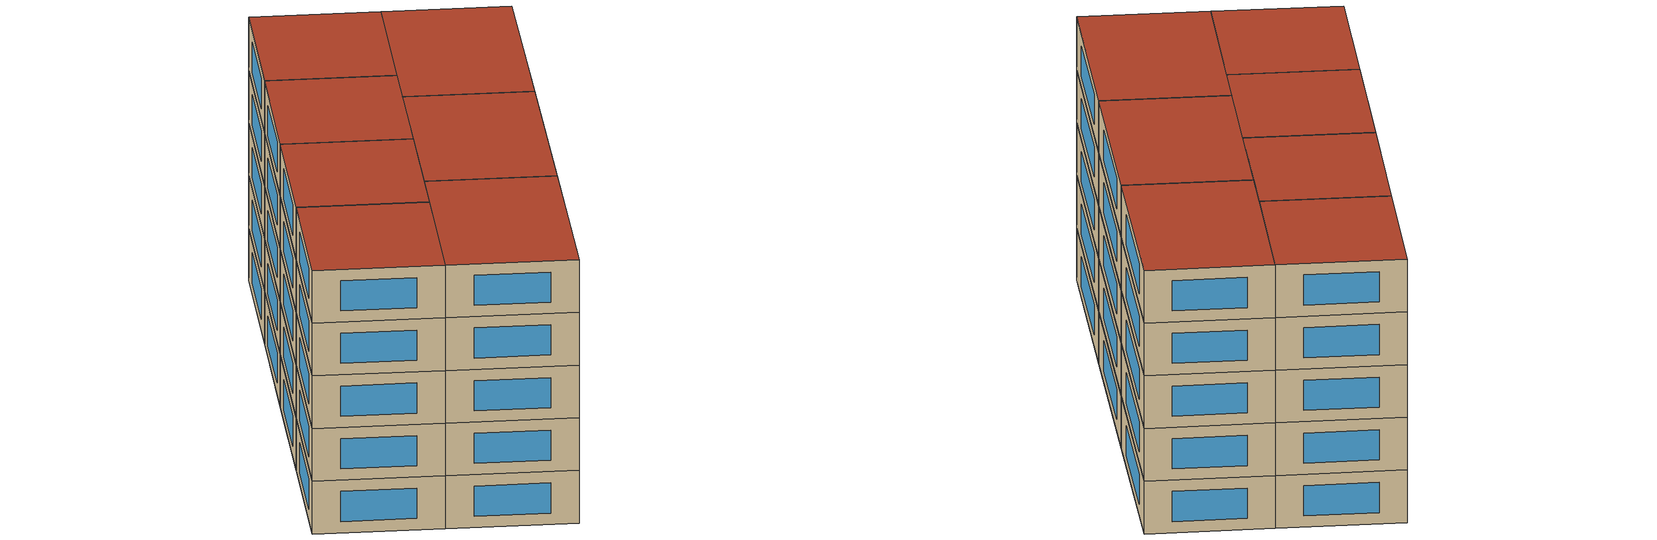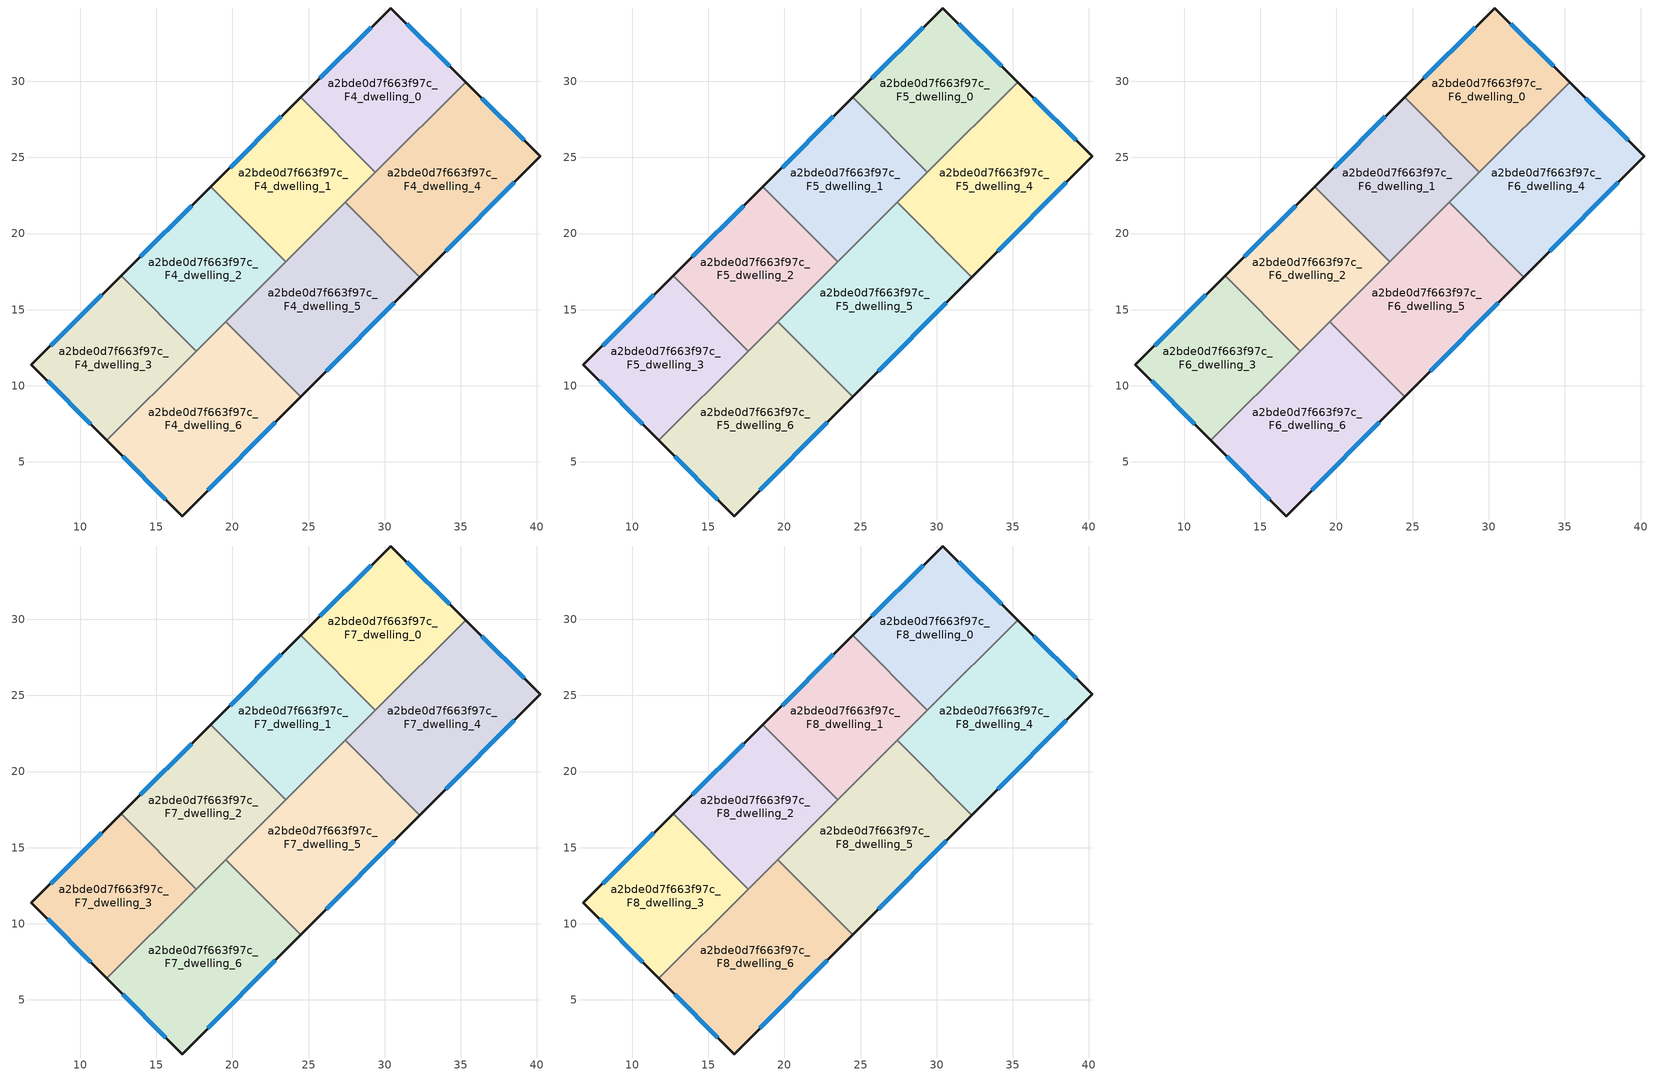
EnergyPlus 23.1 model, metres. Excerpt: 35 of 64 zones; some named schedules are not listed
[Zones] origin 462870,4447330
a2bde0d7f663f97c_F4_dwelling_0
 floor to a2bde0d7f663f97c_F3_dwelling_0 (EU_floor_Construction): 35.32,29.93 29.39,24.03 24.49,28.95 30.39,34.82 z12
 wall outside (EU_wall_Construction): 35.32,29.93 30.39,34.82 24.49,28.95 z12:15
 wall to a2bde0d7f663f97c_F4_dwelling_1 (EU_wall_Construction): 24.49,28.95 29.39,24.03 z12:15
 wall to a2bde0d7f663f97c_F4_dwelling_4 (EU_wall_Construction): 29.39,24.03 35.32,29.93 z12:15
 window (EU_Window_Construction): 34.26,30.98 31.45,33.77 / 29.13,33.56 25.75,30.21 z12.64:14.36
a2bde0d7f663f97c_F4_dwelling_1
 floor to a2bde0d7f663f97c_F3_dwelling_1 (EU_floor_Construction): 24.49,28.95 29.39,24.03 23.5,18.15 18.58,23.08 z12
 wall outside (EU_wall_Construction): 24.49,28.95 18.58,23.08 z12:15
 wall to a2bde0d7f663f97c_F4_dwelling_2 (EU_wall_Construction): 18.58,23.08 23.5,18.15 z12:15
 wall to a2bde0d7f663f97c_F4_dwelling_5 (EU_wall_Construction): 23.5,18.15 27.41,22.05 z12:15
 wall to a2bde0d7f663f97c_F4_dwelling_4 (EU_wall_Construction): 27.41,22.05 29.39,24.03 z12:15
 window (EU_Window_Construction): 23.22,27.69 19.85,24.34 z12.64:14.36
a2bde0d7f663f97c_F4_dwelling_2
 floor to a2bde0d7f663f97c_F3_dwelling_2 (EU_floor_Construction): 18.58,23.08 23.5,18.15 17.61,12.28 12.68,17.22 z12
 wall outside (EU_wall_Construction): 18.58,23.08 12.68,17.22 z12:15
 wall to a2bde0d7f663f97c_F4_dwelling_3 (EU_wall_Construction): 12.68,17.22 17.61,12.28 z12:15
 wall to a2bde0d7f663f97c_F4_dwelling_6 (EU_wall_Construction): 17.61,12.28 19.55,14.21 z12:15
 wall to a2bde0d7f663f97c_F4_dwelling_5 (EU_wall_Construction): 19.55,14.21 23.5,18.15 z12:15
 window (EU_Window_Construction): 17.32,21.83 13.95,18.48 z12.64:14.36
a2bde0d7f663f97c_F4_dwelling_3
 floor to a2bde0d7f663f97c_F3_dwelling_3 (EU_floor_Construction): 12.68,17.22 17.61,12.28 11.74,6.43 6.8,11.38 z12
 wall outside (EU_wall_Construction): 12.68,17.22 6.8,11.38 11.74,6.43 z12:15
 wall to a2bde0d7f663f97c_F4_dwelling_6 (EU_wall_Construction): 11.74,6.43 17.61,12.28 z12:15
 window (EU_Window_Construction): 7.86,10.32 10.68,7.49 / 11.42,15.97 8.06,12.63 z12.64:14.36
a2bde0d7f663f97c_F4_dwelling_4
 floor to a2bde0d7f663f97c_F3_dwelling_4 (EU_floor_Construction): 40.2,25.09 32.3,17.14 27.41,22.05 35.32,29.93 z12
 wall outside (EU_wall_Construction): 32.3,17.14 40.2,25.09 35.32,29.93 z12:15
 wall to a2bde0d7f663f97c_F4_dwelling_5 (EU_wall_Construction): 27.41,22.05 32.3,17.14 z12:15
 wall adiabatic (EU_wall_Construction): 27.41,22.05 23.5,18.15 / 27.41,22.05 23.5,18.15 z12:15
 window (EU_Window_Construction): 39.16,26.13 36.36,28.9 / 34,18.85 38.51,23.39 z12.64:14.36
a2bde0d7f663f97c_F4_dwelling_5
 floor to a2bde0d7f663f97c_F3_dwelling_5 (EU_floor_Construction): 27.41,22.05 32.3,17.14 24.47,9.27 19.55,14.21 z12
 wall outside (EU_wall_Construction): 24.47,9.27 32.3,17.14 z12:15
 wall to a2bde0d7f663f97c_F4_dwelling_6 (EU_wall_Construction): 19.55,14.21 24.47,9.27 z12:15
 window (EU_Window_Construction): 26.15,10.96 30.63,15.46 z12.64:14.36
a2bde0d7f663f97c_F4_dwelling_6
 floor to a2bde0d7f663f97c_F3_dwelling_6 (EU_floor_Construction): 19.55,14.21 24.47,9.27 16.7,1.45 11.74,6.43 z12
 wall outside (EU_wall_Construction): 11.74,6.43 16.7,1.45 24.47,9.27 z12:15
 window (EU_Window_Construction): 18.36,3.13 22.81,7.6 / 12.8,5.36 15.64,2.52 z12.64:14.36
a2bde0d7f663f97c_F5_dwelling_0
 floor to a2bde0d7f663f97c_F4_dwelling_0 (EU_floor_Construction): 35.32,29.93 29.39,24.03 24.49,28.95 30.39,34.82 z15
 wall outside (EU_wall_Construction): 35.32,29.93 30.39,34.82 24.49,28.95 z15:18
 wall to a2bde0d7f663f97c_F5_dwelling_1 (EU_wall_Construction): 24.49,28.95 29.39,24.03 z15:18
 wall to a2bde0d7f663f97c_F5_dwelling_4 (EU_wall_Construction): 29.39,24.03 35.32,29.93 z15:18
 window (EU_Window_Construction): 34.26,30.98 31.45,33.77 / 29.13,33.56 25.75,30.21 z15.64:17.36
a2bde0d7f663f97c_F5_dwelling_1
 floor to a2bde0d7f663f97c_F4_dwelling_1 (EU_floor_Construction): 24.49,28.95 29.39,24.03 23.5,18.15 18.58,23.08 z15
 wall outside (EU_wall_Construction): 24.49,28.95 18.58,23.08 z15:18
 wall to a2bde0d7f663f97c_F5_dwelling_2 (EU_wall_Construction): 18.58,23.08 23.5,18.15 z15:18
 wall to a2bde0d7f663f97c_F5_dwelling_5 (EU_wall_Construction): 23.5,18.15 27.41,22.05 z15:18
 wall to a2bde0d7f663f97c_F5_dwelling_4 (EU_wall_Construction): 27.41,22.05 29.39,24.03 z15:18
 window (EU_Window_Construction): 23.22,27.69 19.85,24.34 z15.64:17.36
a2bde0d7f663f97c_F5_dwelling_2
 floor to a2bde0d7f663f97c_F4_dwelling_2 (EU_floor_Construction): 18.58,23.08 23.5,18.15 17.61,12.28 12.68,17.22 z15
 wall outside (EU_wall_Construction): 18.58,23.08 12.68,17.22 z15:18
 wall to a2bde0d7f663f97c_F5_dwelling_3 (EU_wall_Construction): 12.68,17.22 17.61,12.28 z15:18
 wall to a2bde0d7f663f97c_F5_dwelling_6 (EU_wall_Construction): 17.61,12.28 19.55,14.21 z15:18
 wall to a2bde0d7f663f97c_F5_dwelling_5 (EU_wall_Construction): 19.55,14.21 23.5,18.15 z15:18
 window (EU_Window_Construction): 17.32,21.83 13.95,18.48 z15.64:17.36
a2bde0d7f663f97c_F5_dwelling_3
 floor to a2bde0d7f663f97c_F4_dwelling_3 (EU_floor_Construction): 12.68,17.22 17.61,12.28 11.74,6.43 6.8,11.38 z15
 wall outside (EU_wall_Construction): 12.68,17.22 6.8,11.38 11.74,6.43 z15:18
 wall to a2bde0d7f663f97c_F5_dwelling_6 (EU_wall_Construction): 11.74,6.43 17.61,12.28 z15:18
 window (EU_Window_Construction): 7.86,10.32 10.68,7.49 / 11.42,15.97 8.06,12.63 z15.64:17.36
a2bde0d7f663f97c_F5_dwelling_4
 floor to a2bde0d7f663f97c_F4_dwelling_4 (EU_floor_Construction): 40.2,25.09 32.3,17.14 27.41,22.05 35.32,29.93 z15
 wall outside (EU_wall_Construction): 32.3,17.14 40.2,25.09 35.32,29.93 z15:18
 wall to a2bde0d7f663f97c_F5_dwelling_5 (EU_wall_Construction): 27.41,22.05 32.3,17.14 z15:18
 wall adiabatic (EU_wall_Construction): 27.41,22.05 23.5,18.15 / 27.41,22.05 23.5,18.15 z15:18
 window (EU_Window_Construction): 39.16,26.13 36.36,28.9 / 34,18.85 38.51,23.39 z15.64:17.36
a2bde0d7f663f97c_F5_dwelling_5
 floor to a2bde0d7f663f97c_F4_dwelling_5 (EU_floor_Construction): 27.41,22.05 32.3,17.14 24.47,9.27 19.55,14.21 z15
 wall outside (EU_wall_Construction): 24.47,9.27 32.3,17.14 z15:18
 wall to a2bde0d7f663f97c_F5_dwelling_6 (EU_wall_Construction): 19.55,14.21 24.47,9.27 z15:18
 window (EU_Window_Construction): 26.15,10.96 30.63,15.46 z15.64:17.36
a2bde0d7f663f97c_F5_dwelling_6
 floor to a2bde0d7f663f97c_F4_dwelling_6 (EU_floor_Construction): 19.55,14.21 24.47,9.27 16.7,1.45 11.74,6.43 z15
 wall outside (EU_wall_Construction): 11.74,6.43 16.7,1.45 24.47,9.27 z15:18
 window (EU_Window_Construction): 18.36,3.13 22.81,7.6 / 12.8,5.36 15.64,2.52 z15.64:17.36
a2bde0d7f663f97c_F6_dwelling_0
 floor to a2bde0d7f663f97c_F5_dwelling_0 (EU_floor_Construction): 35.32,29.93 29.39,24.03 24.49,28.95 30.39,34.82 z18
 wall outside (EU_wall_Construction): 35.32,29.93 30.39,34.82 24.49,28.95 z18:21
 wall to a2bde0d7f663f97c_F6_dwelling_1 (EU_wall_Construction): 24.49,28.95 29.39,24.03 z18:21
 wall to a2bde0d7f663f97c_F6_dwelling_4 (EU_wall_Construction): 29.39,24.03 35.32,29.93 z18:21
 window (EU_Window_Construction): 34.26,30.98 31.45,33.77 / 29.13,33.56 25.75,30.21 z18.64:20.36
a2bde0d7f663f97c_F6_dwelling_1
 floor to a2bde0d7f663f97c_F5_dwelling_1 (EU_floor_Construction): 24.49,28.95 29.39,24.03 23.5,18.15 18.58,23.08 z18
 wall outside (EU_wall_Construction): 24.49,28.95 18.58,23.08 z18:21
 wall to a2bde0d7f663f97c_F6_dwelling_2 (EU_wall_Construction): 18.58,23.08 23.5,18.15 z18:21
 wall to a2bde0d7f663f97c_F6_dwelling_5 (EU_wall_Construction): 23.5,18.15 27.41,22.05 z18:21
 wall to a2bde0d7f663f97c_F6_dwelling_4 (EU_wall_Construction): 27.41,22.05 29.39,24.03 z18:21
 window (EU_Window_Construction): 23.22,27.69 19.85,24.34 z18.64:20.36
a2bde0d7f663f97c_F6_dwelling_2
 floor to a2bde0d7f663f97c_F5_dwelling_2 (EU_floor_Construction): 18.58,23.08 23.5,18.15 17.61,12.28 12.68,17.22 z18
 wall outside (EU_wall_Construction): 18.58,23.08 12.68,17.22 z18:21
 wall to a2bde0d7f663f97c_F6_dwelling_3 (EU_wall_Construction): 12.68,17.22 17.61,12.28 z18:21
 wall to a2bde0d7f663f97c_F6_dwelling_6 (EU_wall_Construction): 17.61,12.28 19.55,14.21 z18:21
 wall to a2bde0d7f663f97c_F6_dwelling_5 (EU_wall_Construction): 19.55,14.21 23.5,18.15 z18:21
 window (EU_Window_Construction): 17.32,21.83 13.95,18.48 z18.64:20.36
a2bde0d7f663f97c_F6_dwelling_3
 floor to a2bde0d7f663f97c_F5_dwelling_3 (EU_floor_Construction): 12.68,17.22 17.61,12.28 11.74,6.43 6.8,11.38 z18
 wall outside (EU_wall_Construction): 12.68,17.22 6.8,11.38 11.74,6.43 z18:21
 wall to a2bde0d7f663f97c_F6_dwelling_6 (EU_wall_Construction): 11.74,6.43 17.61,12.28 z18:21
 window (EU_Window_Construction): 7.86,10.32 10.68,7.49 / 11.42,15.97 8.06,12.63 z18.64:20.36
a2bde0d7f663f97c_F6_dwelling_4
 floor to a2bde0d7f663f97c_F5_dwelling_4 (EU_floor_Construction): 40.2,25.09 32.3,17.14 27.41,22.05 35.32,29.93 z18
 wall outside (EU_wall_Construction): 32.3,17.14 40.2,25.09 35.32,29.93 z18:21
 wall to a2bde0d7f663f97c_F6_dwelling_5 (EU_wall_Construction): 27.41,22.05 32.3,17.14 z18:21
 wall adiabatic (EU_wall_Construction): 27.41,22.05 23.5,18.15 / 27.41,22.05 23.5,18.15 z18:21
 window (EU_Window_Construction): 39.16,26.13 36.36,28.9 / 34,18.85 38.51,23.39 z18.64:20.36
a2bde0d7f663f97c_F6_dwelling_5
 floor to a2bde0d7f663f97c_F5_dwelling_5 (EU_floor_Construction): 27.41,22.05 32.3,17.14 24.47,9.27 19.55,14.21 z18
 wall outside (EU_wall_Construction): 24.47,9.27 32.3,17.14 z18:21
 wall to a2bde0d7f663f97c_F6_dwelling_6 (EU_wall_Construction): 19.55,14.21 24.47,9.27 z18:21
 window (EU_Window_Construction): 26.15,10.96 30.63,15.46 z18.64:20.36
a2bde0d7f663f97c_F6_dwelling_6
 floor to a2bde0d7f663f97c_F5_dwelling_6 (EU_floor_Construction): 19.55,14.21 24.47,9.27 16.7,1.45 11.74,6.43 z18
 wall outside (EU_wall_Construction): 11.74,6.43 16.7,1.45 24.47,9.27 z18:21
 window (EU_Window_Construction): 18.36,3.13 22.81,7.6 / 12.8,5.36 15.64,2.52 z18.64:20.36
a2bde0d7f663f97c_F7_dwelling_0
 floor to a2bde0d7f663f97c_F6_dwelling_0 (EU_floor_Construction): 35.32,29.93 29.39,24.03 24.49,28.95 30.39,34.82 z21
 wall outside (EU_wall_Construction): 35.32,29.93 30.39,34.82 24.49,28.95 z21:24
 wall to a2bde0d7f663f97c_F7_dwelling_1 (EU_wall_Construction): 24.49,28.95 29.39,24.03 z21:24
 wall to a2bde0d7f663f97c_F7_dwelling_4 (EU_wall_Construction): 29.39,24.03 35.32,29.93 z21:24
 window (EU_Window_Construction): 34.26,30.98 31.45,33.77 / 29.13,33.56 25.75,30.21 z21.64:23.36
a2bde0d7f663f97c_F7_dwelling_1
 floor to a2bde0d7f663f97c_F6_dwelling_1 (EU_floor_Construction): 24.49,28.95 29.39,24.03 23.5,18.15 18.58,23.08 z21
 wall outside (EU_wall_Construction): 24.49,28.95 18.58,23.08 z21:24
 wall to a2bde0d7f663f97c_F7_dwelling_2 (EU_wall_Construction): 18.58,23.08 23.5,18.15 z21:24
 wall to a2bde0d7f663f97c_F7_dwelling_5 (EU_wall_Construction): 23.5,18.15 27.41,22.05 z21:24
 wall to a2bde0d7f663f97c_F7_dwelling_4 (EU_wall_Construction): 27.41,22.05 29.39,24.03 z21:24
 window (EU_Window_Construction): 23.22,27.69 19.85,24.34 z21.64:23.36
a2bde0d7f663f97c_F7_dwelling_2
 floor to a2bde0d7f663f97c_F6_dwelling_2 (EU_floor_Construction): 18.58,23.08 23.5,18.15 17.61,12.28 12.68,17.22 z21
 wall outside (EU_wall_Construction): 18.58,23.08 12.68,17.22 z21:24
 wall to a2bde0d7f663f97c_F7_dwelling_3 (EU_wall_Construction): 12.68,17.22 17.61,12.28 z21:24
 wall to a2bde0d7f663f97c_F7_dwelling_6 (EU_wall_Construction): 17.61,12.28 19.55,14.21 z21:24
 wall to a2bde0d7f663f97c_F7_dwelling_5 (EU_wall_Construction): 19.55,14.21 23.5,18.15 z21:24
 window (EU_Window_Construction): 17.32,21.83 13.95,18.48 z21.64:23.36
a2bde0d7f663f97c_F7_dwelling_3
 floor to a2bde0d7f663f97c_F6_dwelling_3 (EU_floor_Construction): 12.68,17.22 17.61,12.28 11.74,6.43 6.8,11.38 z21
 wall outside (EU_wall_Construction): 12.68,17.22 6.8,11.38 11.74,6.43 z21:24
 wall to a2bde0d7f663f97c_F7_dwelling_6 (EU_wall_Construction): 11.74,6.43 17.61,12.28 z21:24
 window (EU_Window_Construction): 7.86,10.32 10.68,7.49 / 11.42,15.97 8.06,12.63 z21.64:23.36
a2bde0d7f663f97c_F7_dwelling_4
 floor to a2bde0d7f663f97c_F6_dwelling_4 (EU_floor_Construction): 40.2,25.09 32.3,17.14 27.41,22.05 35.32,29.93 z21
 wall outside (EU_wall_Construction): 32.3,17.14 40.2,25.09 35.32,29.93 z21:24
 wall to a2bde0d7f663f97c_F7_dwelling_5 (EU_wall_Construction): 27.41,22.05 32.3,17.14 z21:24
 wall adiabatic (EU_wall_Construction): 27.41,22.05 23.5,18.15 / 27.41,22.05 23.5,18.15 z21:24
 window (EU_Window_Construction): 39.16,26.13 36.36,28.9 / 34,18.85 38.51,23.39 z21.64:23.36
a2bde0d7f663f97c_F7_dwelling_5
 floor to a2bde0d7f663f97c_F6_dwelling_5 (EU_floor_Construction): 27.41,22.05 32.3,17.14 24.47,9.27 19.55,14.21 z21
 wall outside (EU_wall_Construction): 24.47,9.27 32.3,17.14 z21:24
 wall to a2bde0d7f663f97c_F7_dwelling_6 (EU_wall_Construction): 19.55,14.21 24.47,9.27 z21:24
 window (EU_Window_Construction): 26.15,10.96 30.63,15.46 z21.64:23.36
a2bde0d7f663f97c_F7_dwelling_6
 floor to a2bde0d7f663f97c_F6_dwelling_6 (EU_floor_Construction): 19.55,14.21 24.47,9.27 16.7,1.45 11.74,6.43 z21
 wall outside (EU_wall_Construction): 11.74,6.43 16.7,1.45 24.47,9.27 z21:24
 window (EU_Window_Construction): 18.36,3.13 22.81,7.6 / 12.8,5.36 15.64,2.52 z21.64:23.36
a2bde0d7f663f97c_F8_dwelling_0
 floor to a2bde0d7f663f97c_F7_dwelling_0 (EU_floor_Construction): 35.32,29.93 29.39,24.03 24.49,28.95 30.39,34.82 z24
 wall outside (EU_wall_Construction): 35.32,29.93 30.39,34.82 24.49,28.95 z24:27
 wall to a2bde0d7f663f97c_F8_dwelling_1 (EU_wall_Construction): 24.49,28.95 29.39,24.03 z24:27
 wall to a2bde0d7f663f97c_F8_dwelling_4 (EU_wall_Construction): 29.39,24.03 35.32,29.93 z24:27
 window (EU_Window_Construction): 34.26,30.98 31.45,33.77 / 29.13,33.56 25.75,30.21 z24.64:26.36
 roof outside (EU_roof_Construction): 35.32,29.93 30.39,34.82 24.49,28.95 29.39,24.03 z27
a2bde0d7f663f97c_F8_dwelling_1
 floor to a2bde0d7f663f97c_F7_dwelling_1 (EU_floor_Construction): 24.49,28.95 29.39,24.03 23.5,18.15 18.58,23.08 z24
 wall outside (EU_wall_Construction): 24.49,28.95 18.58,23.08 z24:27
 wall to a2bde0d7f663f97c_F8_dwelling_2 (EU_wall_Construction): 18.58,23.08 23.5,18.15 z24:27
 wall to a2bde0d7f663f97c_F8_dwelling_5 (EU_wall_Construction): 23.5,18.15 27.41,22.05 z24:27
 wall to a2bde0d7f663f97c_F8_dwelling_4 (EU_wall_Construction): 27.41,22.05 29.39,24.03 z24:27
 window (EU_Window_Construction): 23.22,27.69 19.85,24.34 z24.64:26.36
 roof outside (EU_roof_Construction): 29.39,24.03 24.49,28.95 18.58,23.08 23.5,18.15 z27
a2bde0d7f663f97c_F8_dwelling_2
 floor to a2bde0d7f663f97c_F7_dwelling_2 (EU_floor_Construction): 18.58,23.08 23.5,18.15 17.61,12.28 12.68,17.22 z24
 wall outside (EU_wall_Construction): 18.58,23.08 12.68,17.22 z24:27
 wall to a2bde0d7f663f97c_F8_dwelling_3 (EU_wall_Construction): 12.68,17.22 17.61,12.28 z24:27
 wall to a2bde0d7f663f97c_F8_dwelling_6 (EU_wall_Construction): 17.61,12.28 19.55,14.21 z24:27
 wall to a2bde0d7f663f97c_F8_dwelling_5 (EU_wall_Construction): 19.55,14.21 23.5,18.15 z24:27
 window (EU_Window_Construction): 17.32,21.83 13.95,18.48 z24.64:26.36
 roof outside (EU_roof_Construction): 23.5,18.15 18.58,23.08 12.68,17.22 17.61,12.28 z27
a2bde0d7f663f97c_F8_dwelling_3
 floor to a2bde0d7f663f97c_F7_dwelling_3 (EU_floor_Construction): 12.68,17.22 17.61,12.28 11.74,6.43 6.8,11.38 z24
 wall outside (EU_wall_Construction): 12.68,17.22 6.8,11.38 11.74,6.43 z24:27
 wall to a2bde0d7f663f97c_F8_dwelling_6 (EU_wall_Construction): 11.74,6.43 17.61,12.28 z24:27
 window (EU_Window_Construction): 7.86,10.32 10.68,7.49 / 11.42,15.97 8.06,12.63 z24.64:26.36
 roof outside (EU_roof_Construction): 17.61,12.28 12.68,17.22 6.8,11.38 11.74,6.43 z27
a2bde0d7f663f97c_F8_dwelling_4
 floor to a2bde0d7f663f97c_F7_dwelling_4 (EU_floor_Construction): 40.2,25.09 32.3,17.14 27.41,22.05 35.32,29.93 z24
 wall outside (EU_wall_Construction): 32.3,17.14 40.2,25.09 35.32,29.93 z24:27
 wall to a2bde0d7f663f97c_F8_dwelling_5 (EU_wall_Construction): 27.41,22.05 32.3,17.14 z24:27
 wall adiabatic (EU_wall_Construction): 27.41,22.05 23.5,18.15 / 27.41,22.05 23.5,18.15 z24:27
 window (EU_Window_Construction): 39.16,26.13 36.36,28.9 / 34,18.85 38.51,23.39 z24.64:26.36
 roof outside (EU_roof_Construction): 32.3,17.14 40.2,25.09 35.32,29.93 27.41,22.05 z27
a2bde0d7f663f97c_F8_dwelling_5
 floor to a2bde0d7f663f97c_F7_dwelling_5 (EU_floor_Construction): 27.41,22.05 32.3,17.14 24.47,9.27 19.55,14.21 z24
 wall outside (EU_wall_Construction): 24.47,9.27 32.3,17.14 z24:27
 wall to a2bde0d7f663f97c_F8_dwelling_6 (EU_wall_Construction): 19.55,14.21 24.47,9.27 z24:27
 window (EU_Window_Construction): 26.15,10.96 30.63,15.46 z24.64:26.36
 roof outside (EU_roof_Construction): 24.47,9.27 32.3,17.14 27.41,22.05 19.55,14.21 z27
a2bde0d7f663f97c_F8_dwelling_6
 floor to a2bde0d7f663f97c_F7_dwelling_6 (EU_floor_Construction): 19.55,14.21 24.47,9.27 16.7,1.45 11.74,6.43 z24
 wall outside (EU_wall_Construction): 11.74,6.43 16.7,1.45 24.47,9.27 z24:27
 window (EU_Window_Construction): 18.36,3.13 22.81,7.6 / 12.8,5.36 15.64,2.52 z24.64:26.36
 roof outside (EU_roof_Construction): 16.7,1.45 24.47,9.27 19.55,14.21 11.74,6.43 z27
[Building]
EU S2 Campaign: North Axis=0; Terrain=City; Solar Distribution=FullExterior
[Site:Location]
Yerevan-Zvartnots.Intl.AP: Latitude=40.15; Longitude=44.383; Time Zone=4; Elevation=854
[SizingPeriod:WeatherFileDays]
AnnualSizingPeriod: Begin Month=1; Begin Day of Month=1; End Month=12; End Day of Month=31; Day of Week for Start Day=Monday; Use Weather File Daylight Saving Period=No; Use Weather File Rain and Snow Indicators=No
[MATERIAL]
EU_InternalMass_Material: Roughness=MediumRough; Thickness=0.1; Conductivity=1; Density=1800; Specific Heat=900; Thermal Absorptance=0.9; Solar Absorptance=0.7; Visible Absorptance=0.7
[MATERIAL:NOMASS] Roughness=MediumRough; Thermal Absorptance=0.9; Solar Absorptance=0.7; Visible Absorptance=0.7
Name | Thermal Resistance
EU_wall_NoMass | 1.05043
EU_roof_NoMass | 1.45357
EU_floor_NoMass | 0.478065
[WINDOWMATERIAL:SIMPLEGLAZINGSYSTEM]
EU_Window_SimpleGlazing: UFactor=2.5566; Solar Heat Gain Coefficient=0.75; Visible Transmittance=0.75
[CONSTRUCTION]
EU_wall_Construction: EU_wall_NoMass
EU_roof_Construction: EU_roof_NoMass
EU_floor_Construction: EU_floor_NoMass
EU_Window_Construction: EU_Window_SimpleGlazing
EU_InternalMass_Construction: EU_InternalMass_Material
[ZONE] Type=1; Multiplier=1; Ceiling Height=autocalculate; Floor Area=autocalculate; Part of Total Floor Area=Yes
Name | Volume
a2bde0d7f663f97c_F4_dwelling_0; a2bde0d7f663f97c_F5_dwelling_0; a2bde0d7f663f97c_F6_dwelling_0; a2bde0d7f663f97c_F7_dwelling_0; a2bde0d7f663f97c_F8_dwelling_0 | 173.747
a2bde0d7f663f97c_F4_dwelling_1; a2bde0d7f663f97c_F5_dwelling_1; a2bde0d7f663f97c_F6_dwelling_1; a2bde0d7f663f97c_F7_dwelling_1; a2bde0d7f663f97c_F8_dwelling_1 | 173.745
a2bde0d7f663f97c_F4_dwelling_2; a2bde0d7f663f97c_F5_dwelling_2; a2bde0d7f663f97c_F6_dwelling_2; a2bde0d7f663f97c_F7_dwelling_2; a2bde0d7f663f97c_F8_dwelling_2 | 173.759
a2bde0d7f663f97c_F4_dwelling_3; a2bde0d7f663f97c_F5_dwelling_3; a2bde0d7f663f97c_F6_dwelling_3; a2bde0d7f663f97c_F7_dwelling_3; a2bde0d7f663f97c_F8_dwelling_3 | 173.754
a2bde0d7f663f97c_F4_dwelling_4; a2bde0d7f663f97c_F5_dwelling_4; a2bde0d7f663f97c_F6_dwelling_4; a2bde0d7f663f97c_F7_dwelling_4; a2bde0d7f663f97c_F8_dwelling_4 | 231.664
a2bde0d7f663f97c_F4_dwelling_5; a2bde0d7f663f97c_F5_dwelling_5; a2bde0d7f663f97c_F6_dwelling_5; a2bde0d7f663f97c_F7_dwelling_5; a2bde0d7f663f97c_F8_dwelling_5 | 231.635
a2bde0d7f663f97c_F4_dwelling_6; a2bde0d7f663f97c_F5_dwelling_6; a2bde0d7f663f97c_F6_dwelling_6; a2bde0d7f663f97c_F7_dwelling_6; a2bde0d7f663f97c_F8_dwelling_6 | 231.675
[INTERNALMASS] Construction=EU_InternalMass_Construction
Name | Zone or ZoneList | Surface Area
a2bde0d7f663f97c_F4_dwelling_0_EU_InternalMass | a2bde0d7f663f97c_F4_dwelling_0 | 57.9157
a2bde0d7f663f97c_F4_dwelling_1_EU_InternalMass | a2bde0d7f663f97c_F4_dwelling_1 | 57.9151
a2bde0d7f663f97c_F4_dwelling_2_EU_InternalMass | a2bde0d7f663f97c_F4_dwelling_2 | 57.9195
a2bde0d7f663f97c_F4_dwelling_3_EU_InternalMass | a2bde0d7f663f97c_F4_dwelling_3 | 57.918
a2bde0d7f663f97c_F4_dwelling_4_EU_InternalMass | a2bde0d7f663f97c_F4_dwelling_4 | 77.2239
a2bde0d7f663f97c_F4_dwelling_5_EU_InternalMass | a2bde0d7f663f97c_F4_dwelling_5 | 77.2116
a2bde0d7f663f97c_F4_dwelling_6_EU_InternalMass | a2bde0d7f663f97c_F4_dwelling_6 | 77.2249
a2bde0d7f663f97c_F5_dwelling_0_EU_InternalMass | a2bde0d7f663f97c_F5_dwelling_0 | 57.9157
a2bde0d7f663f97c_F5_dwelling_1_EU_InternalMass | a2bde0d7f663f97c_F5_dwelling_1 | 57.9151
a2bde0d7f663f97c_F5_dwelling_2_EU_InternalMass | a2bde0d7f663f97c_F5_dwelling_2 | 57.9195
a2bde0d7f663f97c_F5_dwelling_3_EU_InternalMass | a2bde0d7f663f97c_F5_dwelling_3 | 57.918
a2bde0d7f663f97c_F5_dwelling_4_EU_InternalMass | a2bde0d7f663f97c_F5_dwelling_4 | 77.2239
a2bde0d7f663f97c_F5_dwelling_5_EU_InternalMass | a2bde0d7f663f97c_F5_dwelling_5 | 77.2116
a2bde0d7f663f97c_F5_dwelling_6_EU_InternalMass | a2bde0d7f663f97c_F5_dwelling_6 | 77.2249
a2bde0d7f663f97c_F6_dwelling_0_EU_InternalMass | a2bde0d7f663f97c_F6_dwelling_0 | 57.9157
a2bde0d7f663f97c_F6_dwelling_1_EU_InternalMass | a2bde0d7f663f97c_F6_dwelling_1 | 57.9151
a2bde0d7f663f97c_F6_dwelling_2_EU_InternalMass | a2bde0d7f663f97c_F6_dwelling_2 | 57.9195
a2bde0d7f663f97c_F6_dwelling_3_EU_InternalMass | a2bde0d7f663f97c_F6_dwelling_3 | 57.918
a2bde0d7f663f97c_F6_dwelling_4_EU_InternalMass | a2bde0d7f663f97c_F6_dwelling_4 | 77.2239
a2bde0d7f663f97c_F6_dwelling_5_EU_InternalMass | a2bde0d7f663f97c_F6_dwelling_5 | 77.2116
a2bde0d7f663f97c_F6_dwelling_6_EU_InternalMass | a2bde0d7f663f97c_F6_dwelling_6 | 77.2249
a2bde0d7f663f97c_F7_dwelling_0_EU_InternalMass | a2bde0d7f663f97c_F7_dwelling_0 | 57.9157
a2bde0d7f663f97c_F7_dwelling_1_EU_InternalMass | a2bde0d7f663f97c_F7_dwelling_1 | 57.9151
a2bde0d7f663f97c_F7_dwelling_2_EU_InternalMass | a2bde0d7f663f97c_F7_dwelling_2 | 57.9195
a2bde0d7f663f97c_F7_dwelling_3_EU_InternalMass | a2bde0d7f663f97c_F7_dwelling_3 | 57.918
a2bde0d7f663f97c_F7_dwelling_4_EU_InternalMass | a2bde0d7f663f97c_F7_dwelling_4 | 77.2239
a2bde0d7f663f97c_F7_dwelling_5_EU_InternalMass | a2bde0d7f663f97c_F7_dwelling_5 | 77.2116
a2bde0d7f663f97c_F7_dwelling_6_EU_InternalMass | a2bde0d7f663f97c_F7_dwelling_6 | 77.2249
a2bde0d7f663f97c_F8_dwelling_0_EU_InternalMass | a2bde0d7f663f97c_F8_dwelling_0 | 57.9157
a2bde0d7f663f97c_F8_dwelling_1_EU_InternalMass | a2bde0d7f663f97c_F8_dwelling_1 | 57.9151
a2bde0d7f663f97c_F8_dwelling_2_EU_InternalMass | a2bde0d7f663f97c_F8_dwelling_2 | 57.9195
a2bde0d7f663f97c_F8_dwelling_3_EU_InternalMass | a2bde0d7f663f97c_F8_dwelling_3 | 57.918
a2bde0d7f663f97c_F8_dwelling_4_EU_InternalMass | a2bde0d7f663f97c_F8_dwelling_4 | 77.2239
a2bde0d7f663f97c_F8_dwelling_5_EU_InternalMass | a2bde0d7f663f97c_F8_dwelling_5 | 77.2116
a2bde0d7f663f97c_F8_dwelling_6_EU_InternalMass | a2bde0d7f663f97c_F8_dwelling_6 | 77.2249
[OTHEREQUIPMENT] Fuel Type=Electricity; Design Level Calculation Method=Watts/Area; Power per Zone Floor Area=1; Fraction Latent=0; Fraction Radiant=0; Fraction Lost=0; Carbon Dioxide Generation Rate=0; EndUse Subcategory=EU_Step8_InternalGains
Name | Zone or ZoneList or Space or SpaceList | Schedule
EU_Step8_InternalGain_a2bde0d7f663f97c_F4_dwelling_0_f000 | a2bde0d7f663f97c_F4_dwelling_0 | EU_Step8_GainSchedule_a2bde0d7f663f97c_F4_dwelling_0_f000
EU_Step8_InternalGain_a2bde0d7f663f97c_F4_dwelling_1_f000 | a2bde0d7f663f97c_F4_dwelling_1 | EU_Step8_GainSchedule_a2bde0d7f663f97c_F4_dwelling_1_f000
EU_Step8_InternalGain_a2bde0d7f663f97c_F4_dwelling_2_f000 | a2bde0d7f663f97c_F4_dwelling_2 | EU_Step8_GainSchedule_a2bde0d7f663f97c_F4_dwelling_2_f000
EU_Step8_InternalGain_a2bde0d7f663f97c_F4_dwelling_3_f000 | a2bde0d7f663f97c_F4_dwelling_3 | EU_Step8_GainSchedule_a2bde0d7f663f97c_F4_dwelling_3_f000
EU_Step8_InternalGain_a2bde0d7f663f97c_F4_dwelling_4_f000 | a2bde0d7f663f97c_F4_dwelling_4 | EU_Step8_GainSchedule_a2bde0d7f663f97c_F4_dwelling_4_f000
EU_Step8_InternalGain_a2bde0d7f663f97c_F4_dwelling_5_f000 | a2bde0d7f663f97c_F4_dwelling_5 | EU_Step8_GainSchedule_a2bde0d7f663f97c_F4_dwelling_5_f000
EU_Step8_InternalGain_a2bde0d7f663f97c_F4_dwelling_6_f000 | a2bde0d7f663f97c_F4_dwelling_6 | EU_Step8_GainSchedule_a2bde0d7f663f97c_F4_dwelling_6_f000
EU_Step8_InternalGain_a2bde0d7f663f97c_F5_dwelling_0_f000 | a2bde0d7f663f97c_F5_dwelling_0 | EU_Step8_GainSchedule_a2bde0d7f663f97c_F5_dwelling_0_f000
EU_Step8_InternalGain_a2bde0d7f663f97c_F5_dwelling_1_f000 | a2bde0d7f663f97c_F5_dwelling_1 | EU_Step8_GainSchedule_a2bde0d7f663f97c_F5_dwelling_1_f000
EU_Step8_InternalGain_a2bde0d7f663f97c_F5_dwelling_2_f000 | a2bde0d7f663f97c_F5_dwelling_2 | EU_Step8_GainSchedule_a2bde0d7f663f97c_F5_dwelling_2_f000
EU_Step8_InternalGain_a2bde0d7f663f97c_F5_dwelling_3_f000 | a2bde0d7f663f97c_F5_dwelling_3 | EU_Step8_GainSchedule_a2bde0d7f663f97c_F5_dwelling_3_f000
EU_Step8_InternalGain_a2bde0d7f663f97c_F5_dwelling_4_f000 | a2bde0d7f663f97c_F5_dwelling_4 | EU_Step8_GainSchedule_a2bde0d7f663f97c_F5_dwelling_4_f000
EU_Step8_InternalGain_a2bde0d7f663f97c_F5_dwelling_5_f000 | a2bde0d7f663f97c_F5_dwelling_5 | EU_Step8_GainSchedule_a2bde0d7f663f97c_F5_dwelling_5_f000
EU_Step8_InternalGain_a2bde0d7f663f97c_F5_dwelling_6_f000 | a2bde0d7f663f97c_F5_dwelling_6 | EU_Step8_GainSchedule_a2bde0d7f663f97c_F5_dwelling_6_f000
EU_Step8_InternalGain_a2bde0d7f663f97c_F6_dwelling_0_f000 | a2bde0d7f663f97c_F6_dwelling_0 | EU_Step8_GainSchedule_a2bde0d7f663f97c_F6_dwelling_0_f000
EU_Step8_InternalGain_a2bde0d7f663f97c_F6_dwelling_1_f000 | a2bde0d7f663f97c_F6_dwelling_1 | EU_Step8_GainSchedule_a2bde0d7f663f97c_F6_dwelling_1_f000
EU_Step8_InternalGain_a2bde0d7f663f97c_F6_dwelling_2_f000 | a2bde0d7f663f97c_F6_dwelling_2 | EU_Step8_GainSchedule_a2bde0d7f663f97c_F6_dwelling_2_f000
EU_Step8_InternalGain_a2bde0d7f663f97c_F6_dwelling_3_f000 | a2bde0d7f663f97c_F6_dwelling_3 | EU_Step8_GainSchedule_a2bde0d7f663f97c_F6_dwelling_3_f000
EU_Step8_InternalGain_a2bde0d7f663f97c_F6_dwelling_4_f000 | a2bde0d7f663f97c_F6_dwelling_4 | EU_Step8_GainSchedule_a2bde0d7f663f97c_F6_dwelling_4_f000
EU_Step8_InternalGain_a2bde0d7f663f97c_F6_dwelling_5_f000 | a2bde0d7f663f97c_F6_dwelling_5 | EU_Step8_GainSchedule_a2bde0d7f663f97c_F6_dwelling_5_f000
EU_Step8_InternalGain_a2bde0d7f663f97c_F6_dwelling_6_f000 | a2bde0d7f663f97c_F6_dwelling_6 | EU_Step8_GainSchedule_a2bde0d7f663f97c_F6_dwelling_6_f000
EU_Step8_InternalGain_a2bde0d7f663f97c_F7_dwelling_0_f000 | a2bde0d7f663f97c_F7_dwelling_0 | EU_Step8_GainSchedule_a2bde0d7f663f97c_F7_dwelling_0_f000
EU_Step8_InternalGain_a2bde0d7f663f97c_F7_dwelling_1_f000 | a2bde0d7f663f97c_F7_dwelling_1 | EU_Step8_GainSchedule_a2bde0d7f663f97c_F7_dwelling_1_f000
EU_Step8_InternalGain_a2bde0d7f663f97c_F7_dwelling_2_f000 | a2bde0d7f663f97c_F7_dwelling_2 | EU_Step8_GainSchedule_a2bde0d7f663f97c_F7_dwelling_2_f000
EU_Step8_InternalGain_a2bde0d7f663f97c_F7_dwelling_3_f000 | a2bde0d7f663f97c_F7_dwelling_3 | EU_Step8_GainSchedule_a2bde0d7f663f97c_F7_dwelling_3_f000
EU_Step8_InternalGain_a2bde0d7f663f97c_F7_dwelling_4_f000 | a2bde0d7f663f97c_F7_dwelling_4 | EU_Step8_GainSchedule_a2bde0d7f663f97c_F7_dwelling_4_f000
EU_Step8_InternalGain_a2bde0d7f663f97c_F7_dwelling_5_f000 | a2bde0d7f663f97c_F7_dwelling_5 | EU_Step8_GainSchedule_a2bde0d7f663f97c_F7_dwelling_5_f000
EU_Step8_InternalGain_a2bde0d7f663f97c_F7_dwelling_6_f000 | a2bde0d7f663f97c_F7_dwelling_6 | EU_Step8_GainSchedule_a2bde0d7f663f97c_F7_dwelling_6_f000
EU_Step8_InternalGain_a2bde0d7f663f97c_F8_dwelling_0_f000 | a2bde0d7f663f97c_F8_dwelling_0 | EU_Step8_GainSchedule_a2bde0d7f663f97c_F8_dwelling_0_f000
EU_Step8_InternalGain_a2bde0d7f663f97c_F8_dwelling_1_f000 | a2bde0d7f663f97c_F8_dwelling_1 | EU_Step8_GainSchedule_a2bde0d7f663f97c_F8_dwelling_1_f000
EU_Step8_InternalGain_a2bde0d7f663f97c_F8_dwelling_2_f000 | a2bde0d7f663f97c_F8_dwelling_2 | EU_Step8_GainSchedule_a2bde0d7f663f97c_F8_dwelling_2_f000
EU_Step8_InternalGain_a2bde0d7f663f97c_F8_dwelling_3_f000 | a2bde0d7f663f97c_F8_dwelling_3 | EU_Step8_GainSchedule_a2bde0d7f663f97c_F8_dwelling_3_f000
EU_Step8_InternalGain_a2bde0d7f663f97c_F8_dwelling_4_f000 | a2bde0d7f663f97c_F8_dwelling_4 | EU_Step8_GainSchedule_a2bde0d7f663f97c_F8_dwelling_4_f000
EU_Step8_InternalGain_a2bde0d7f663f97c_F8_dwelling_5_f000 | a2bde0d7f663f97c_F8_dwelling_5 | EU_Step8_GainSchedule_a2bde0d7f663f97c_F8_dwelling_5_f000
EU_Step8_InternalGain_a2bde0d7f663f97c_F8_dwelling_6_f000 | a2bde0d7f663f97c_F8_dwelling_6 | EU_Step8_GainSchedule_a2bde0d7f663f97c_F8_dwelling_6_f000
[ZONEVENTILATION:DESIGNFLOWRATE] Schedule=EU_AlwaysOn; Design Flow Rate Calculation Method=AirChanges/Hour; Air Changes per Hour=0.557805; Ventilation Type=Natural; Fan Pressure Rise=0; Fan Total Efficiency=1; Constant Term Coefficient=1; Temperature Term Coefficient=0; Velocity Term Coefficient=0; Velocity Squared Term Coefficient=0; Minimum Indoor Temperature=-100; Maximum Indoor Temperature=100; Delta Temperature=-100; Minimum Outdoor Temperature=-100; Maximum Outdoor Temperature=100; Maximum Wind Speed=40
Name | Zone or ZoneList or Space or SpaceList
EU_ConstantAir_a2bde0d7f663f97c_F4_dwelling_0 | a2bde0d7f663f97c_F4_dwelling_0
EU_ConstantAir_a2bde0d7f663f97c_F4_dwelling_1 | a2bde0d7f663f97c_F4_dwelling_1
EU_ConstantAir_a2bde0d7f663f97c_F4_dwelling_2 | a2bde0d7f663f97c_F4_dwelling_2
EU_ConstantAir_a2bde0d7f663f97c_F4_dwelling_3 | a2bde0d7f663f97c_F4_dwelling_3
EU_ConstantAir_a2bde0d7f663f97c_F4_dwelling_4 | a2bde0d7f663f97c_F4_dwelling_4
EU_ConstantAir_a2bde0d7f663f97c_F4_dwelling_5 | a2bde0d7f663f97c_F4_dwelling_5
EU_ConstantAir_a2bde0d7f663f97c_F4_dwelling_6 | a2bde0d7f663f97c_F4_dwelling_6
EU_ConstantAir_a2bde0d7f663f97c_F5_dwelling_0 | a2bde0d7f663f97c_F5_dwelling_0
EU_ConstantAir_a2bde0d7f663f97c_F5_dwelling_1 | a2bde0d7f663f97c_F5_dwelling_1
EU_ConstantAir_a2bde0d7f663f97c_F5_dwelling_2 | a2bde0d7f663f97c_F5_dwelling_2
EU_ConstantAir_a2bde0d7f663f97c_F5_dwelling_3 | a2bde0d7f663f97c_F5_dwelling_3
EU_ConstantAir_a2bde0d7f663f97c_F5_dwelling_4 | a2bde0d7f663f97c_F5_dwelling_4
EU_ConstantAir_a2bde0d7f663f97c_F5_dwelling_5 | a2bde0d7f663f97c_F5_dwelling_5
EU_ConstantAir_a2bde0d7f663f97c_F5_dwelling_6 | a2bde0d7f663f97c_F5_dwelling_6
EU_ConstantAir_a2bde0d7f663f97c_F6_dwelling_0 | a2bde0d7f663f97c_F6_dwelling_0
EU_ConstantAir_a2bde0d7f663f97c_F6_dwelling_1 | a2bde0d7f663f97c_F6_dwelling_1
EU_ConstantAir_a2bde0d7f663f97c_F6_dwelling_2 | a2bde0d7f663f97c_F6_dwelling_2
EU_ConstantAir_a2bde0d7f663f97c_F6_dwelling_3 | a2bde0d7f663f97c_F6_dwelling_3
EU_ConstantAir_a2bde0d7f663f97c_F6_dwelling_4 | a2bde0d7f663f97c_F6_dwelling_4
EU_ConstantAir_a2bde0d7f663f97c_F6_dwelling_5 | a2bde0d7f663f97c_F6_dwelling_5
EU_ConstantAir_a2bde0d7f663f97c_F6_dwelling_6 | a2bde0d7f663f97c_F6_dwelling_6
EU_ConstantAir_a2bde0d7f663f97c_F7_dwelling_0 | a2bde0d7f663f97c_F7_dwelling_0
EU_ConstantAir_a2bde0d7f663f97c_F7_dwelling_1 | a2bde0d7f663f97c_F7_dwelling_1
EU_ConstantAir_a2bde0d7f663f97c_F7_dwelling_2 | a2bde0d7f663f97c_F7_dwelling_2
EU_ConstantAir_a2bde0d7f663f97c_F7_dwelling_3 | a2bde0d7f663f97c_F7_dwelling_3
EU_ConstantAir_a2bde0d7f663f97c_F7_dwelling_4 | a2bde0d7f663f97c_F7_dwelling_4
EU_ConstantAir_a2bde0d7f663f97c_F7_dwelling_5 | a2bde0d7f663f97c_F7_dwelling_5
EU_ConstantAir_a2bde0d7f663f97c_F7_dwelling_6 | a2bde0d7f663f97c_F7_dwelling_6
EU_ConstantAir_a2bde0d7f663f97c_F8_dwelling_0 | a2bde0d7f663f97c_F8_dwelling_0
EU_ConstantAir_a2bde0d7f663f97c_F8_dwelling_1 | a2bde0d7f663f97c_F8_dwelling_1
EU_ConstantAir_a2bde0d7f663f97c_F8_dwelling_2 | a2bde0d7f663f97c_F8_dwelling_2
EU_ConstantAir_a2bde0d7f663f97c_F8_dwelling_3 | a2bde0d7f663f97c_F8_dwelling_3
EU_ConstantAir_a2bde0d7f663f97c_F8_dwelling_4 | a2bde0d7f663f97c_F8_dwelling_4
EU_ConstantAir_a2bde0d7f663f97c_F8_dwelling_5 | a2bde0d7f663f97c_F8_dwelling_5
EU_ConstantAir_a2bde0d7f663f97c_F8_dwelling_6 | a2bde0d7f663f97c_F8_dwelling_6
[HVACTEMPLATE:ZONE:IDEALLOADSAIRSYSTEM] System Availability Schedule=EU_AlwaysOn; Maximum Heating Supply Air Temperature=50; Minimum Cooling Supply Air Temperature=13; Maximum Heating Supply Air Humidity Ratio=0.0156; Minimum Cooling Supply Air Humidity Ratio=0.0077; Heating Limit=NoLimit; Cooling Limit=NoLimit; Heating Availability Schedule=EU_AlwaysOn; Cooling Availability Schedule=EU_CoolingOff; Dehumidification Control Type=ConstantSensibleHeatRatio; Cooling Sensible Heat Ratio=0.7; Dehumidification Setpoint=60; Humidification Control Type=None; Humidification Setpoint=30; Outdoor Air Method=None; Outdoor Air Flow Rate per Person=0.00944; Outdoor Air Flow Rate per Zone Floor Area=0; Outdoor Air Flow Rate per Zone=0; Demand Controlled Ventilation Type=None; Outdoor Air Economizer Type=NoEconomizer; Heat Recovery Type=None; Sensible Heat Recovery Effectiveness=0.7; Latent Heat Recovery Effectiveness=0.65
Name | Template Thermostat
a2bde0d7f663f97c_F4_dwelling_0 | EU_HeatOnly_a2bde0d7f663f97c_F4_dwelling_0
a2bde0d7f663f97c_F4_dwelling_1 | EU_HeatOnly_a2bde0d7f663f97c_F4_dwelling_1
a2bde0d7f663f97c_F4_dwelling_2 | EU_HeatOnly_a2bde0d7f663f97c_F4_dwelling_2
a2bde0d7f663f97c_F4_dwelling_3 | EU_HeatOnly_a2bde0d7f663f97c_F4_dwelling_3
a2bde0d7f663f97c_F4_dwelling_4 | EU_HeatOnly_a2bde0d7f663f97c_F4_dwelling_4
a2bde0d7f663f97c_F4_dwelling_5 | EU_HeatOnly_a2bde0d7f663f97c_F4_dwelling_5
a2bde0d7f663f97c_F4_dwelling_6 | EU_HeatOnly_a2bde0d7f663f97c_F4_dwelling_6
a2bde0d7f663f97c_F5_dwelling_0 | EU_HeatOnly_a2bde0d7f663f97c_F5_dwelling_0
a2bde0d7f663f97c_F5_dwelling_1 | EU_HeatOnly_a2bde0d7f663f97c_F5_dwelling_1
a2bde0d7f663f97c_F5_dwelling_2 | EU_HeatOnly_a2bde0d7f663f97c_F5_dwelling_2
a2bde0d7f663f97c_F5_dwelling_3 | EU_HeatOnly_a2bde0d7f663f97c_F5_dwelling_3
a2bde0d7f663f97c_F5_dwelling_4 | EU_HeatOnly_a2bde0d7f663f97c_F5_dwelling_4
a2bde0d7f663f97c_F5_dwelling_5 | EU_HeatOnly_a2bde0d7f663f97c_F5_dwelling_5
a2bde0d7f663f97c_F5_dwelling_6 | EU_HeatOnly_a2bde0d7f663f97c_F5_dwelling_6
a2bde0d7f663f97c_F6_dwelling_0 | EU_HeatOnly_a2bde0d7f663f97c_F6_dwelling_0
a2bde0d7f663f97c_F6_dwelling_1 | EU_HeatOnly_a2bde0d7f663f97c_F6_dwelling_1
a2bde0d7f663f97c_F6_dwelling_2 | EU_HeatOnly_a2bde0d7f663f97c_F6_dwelling_2
a2bde0d7f663f97c_F6_dwelling_3 | EU_HeatOnly_a2bde0d7f663f97c_F6_dwelling_3
a2bde0d7f663f97c_F6_dwelling_4 | EU_HeatOnly_a2bde0d7f663f97c_F6_dwelling_4
a2bde0d7f663f97c_F6_dwelling_5 | EU_HeatOnly_a2bde0d7f663f97c_F6_dwelling_5
a2bde0d7f663f97c_F6_dwelling_6 | EU_HeatOnly_a2bde0d7f663f97c_F6_dwelling_6
a2bde0d7f663f97c_F7_dwelling_0 | EU_HeatOnly_a2bde0d7f663f97c_F7_dwelling_0
a2bde0d7f663f97c_F7_dwelling_1 | EU_HeatOnly_a2bde0d7f663f97c_F7_dwelling_1
a2bde0d7f663f97c_F7_dwelling_2 | EU_HeatOnly_a2bde0d7f663f97c_F7_dwelling_2
a2bde0d7f663f97c_F7_dwelling_3 | EU_HeatOnly_a2bde0d7f663f97c_F7_dwelling_3
a2bde0d7f663f97c_F7_dwelling_4 | EU_HeatOnly_a2bde0d7f663f97c_F7_dwelling_4
a2bde0d7f663f97c_F7_dwelling_5 | EU_HeatOnly_a2bde0d7f663f97c_F7_dwelling_5
a2bde0d7f663f97c_F7_dwelling_6 | EU_HeatOnly_a2bde0d7f663f97c_F7_dwelling_6
a2bde0d7f663f97c_F8_dwelling_0 | EU_HeatOnly_a2bde0d7f663f97c_F8_dwelling_0
a2bde0d7f663f97c_F8_dwelling_1 | EU_HeatOnly_a2bde0d7f663f97c_F8_dwelling_1
a2bde0d7f663f97c_F8_dwelling_2 | EU_HeatOnly_a2bde0d7f663f97c_F8_dwelling_2
a2bde0d7f663f97c_F8_dwelling_3 | EU_HeatOnly_a2bde0d7f663f97c_F8_dwelling_3
a2bde0d7f663f97c_F8_dwelling_4 | EU_HeatOnly_a2bde0d7f663f97c_F8_dwelling_4
a2bde0d7f663f97c_F8_dwelling_5 | EU_HeatOnly_a2bde0d7f663f97c_F8_dwelling_5
a2bde0d7f663f97c_F8_dwelling_6 | EU_HeatOnly_a2bde0d7f663f97c_F8_dwelling_6
[SIZING:ZONE] Zone Cooling Design Supply Air Temperature Input Method=SupplyAirTemperature; Zone Cooling Design Supply Air Temperature=13; Zone Heating Design Supply Air Temperature Input Method=SupplyAirTemperature; Zone Heating Design Supply Air Temperature=50; Zone Cooling Design Supply Air Humidity Ratio=0.008; Zone Heating Design Supply Air Humidity Ratio=0.008; Cooling Design Air Flow Method=DesignDay; Cooling Design Air Flow Rate=0; Cooling Minimum Air Flow per Zone Floor Area=0.000762; Cooling Minimum Air Flow=0; Cooling Minimum Air Flow Fraction=0.2; Heating Design Air Flow Method=DesignDay; Heating Design Air Flow Rate=0; Heating Maximum Air Flow per Zone Floor Area=0.002032; Heating Maximum Air Flow=0.141576; Heating Maximum Air Flow Fraction=0.3; Account for Dedicated Outdoor Air System=No; Dedicated Outdoor Air System Control Strategy=NeutralSupplyAir; Dedicated Outdoor Air Low Setpoint Temperature for Design=autosize; Dedicated Outdoor Air High Setpoint Temperature for Design=autosize; Zone Load Sizing Method=Sensible Load Only No Latent Load; Zone Latent Cooling Design Supply Air Humidity Ratio Input Method=HumidityRatioDifference; Zone Cooling Design Supply Air Humidity Ratio Difference=0.005; Zone Latent Heating Design Supply Air Humidity Ratio Input Method=HumidityRatioDifference; Zone Humidification Design Supply Air Humidity Ratio Difference=0.005
a2bde0d7f663f97c_F4_dwelling_0; a2bde0d7f663f97c_F4_dwelling_1; a2bde0d7f663f97c_F4_dwelling_2; a2bde0d7f663f97c_F4_dwelling_3; a2bde0d7f663f97c_F4_dwelling_4; a2bde0d7f663f97c_F4_dwelling_5; a2bde0d7f663f97c_F4_dwelling_6; a2bde0d7f663f97c_F5_dwelling_0; a2bde0d7f663f97c_F5_dwelling_1; a2bde0d7f663f97c_F5_dwelling_2; a2bde0d7f663f97c_F5_dwelling_3; a2bde0d7f663f97c_F5_dwelling_4; a2bde0d7f663f97c_F5_dwelling_5; a2bde0d7f663f97c_F5_dwelling_6; a2bde0d7f663f97c_F6_dwelling_0; a2bde0d7f663f97c_F6_dwelling_1; a2bde0d7f663f97c_F6_dwelling_2; a2bde0d7f663f97c_F6_dwelling_3; a2bde0d7f663f97c_F6_dwelling_4; a2bde0d7f663f97c_F6_dwelling_5; a2bde0d7f663f97c_F6_dwelling_6; a2bde0d7f663f97c_F7_dwelling_0; a2bde0d7f663f97c_F7_dwelling_1; a2bde0d7f663f97c_F7_dwelling_2; a2bde0d7f663f97c_F7_dwelling_3; a2bde0d7f663f97c_F7_dwelling_4; a2bde0d7f663f97c_F7_dwelling_5; a2bde0d7f663f97c_F7_dwelling_6; a2bde0d7f663f97c_F8_dwelling_0; a2bde0d7f663f97c_F8_dwelling_1; a2bde0d7f663f97c_F8_dwelling_2; a2bde0d7f663f97c_F8_dwelling_3; a2bde0d7f663f97c_F8_dwelling_4; a2bde0d7f663f97c_F8_dwelling_5; a2bde0d7f663f97c_F8_dwelling_6
[SCHEDULE:FILE] Column Number=1; Rows to Skip at Top=0; Number of Hours of Data=8760; Column Separator=Comma; Interpolate to Timestep=No; Minutes per Item=60; Adjust Schedule for Daylight Savings=Yes
Name | File
EU_Step8_GainSchedule_a2bde0d7f663f97c_F4_dwelling_0_f000 | ../../schedules/a2bde0d7f663f97c/a2bde0d7f663f97c_F4_dwelling_0_f000_gain.csv
EU_Step8_GainSchedule_a2bde0d7f663f97c_F4_dwelling_1_f000 | ../../schedules/a2bde0d7f663f97c/a2bde0d7f663f97c_F4_dwelling_1_f000_gain.csv
EU_Step8_GainSchedule_a2bde0d7f663f97c_F4_dwelling_2_f000 | ../../schedules/a2bde0d7f663f97c/a2bde0d7f663f97c_F4_dwelling_2_f000_gain.csv
EU_Step8_GainSchedule_a2bde0d7f663f97c_F4_dwelling_3_f000 | ../../schedules/a2bde0d7f663f97c/a2bde0d7f663f97c_F4_dwelling_3_f000_gain.csv
EU_Step8_GainSchedule_a2bde0d7f663f97c_F4_dwelling_4_f000 | ../../schedules/a2bde0d7f663f97c/a2bde0d7f663f97c_F4_dwelling_4_f000_gain.csv
EU_Step8_GainSchedule_a2bde0d7f663f97c_F4_dwelling_5_f000 | ../../schedules/a2bde0d7f663f97c/a2bde0d7f663f97c_F4_dwelling_5_f000_gain.csv
EU_Step8_GainSchedule_a2bde0d7f663f97c_F4_dwelling_6_f000 | ../../schedules/a2bde0d7f663f97c/a2bde0d7f663f97c_F4_dwelling_6_f000_gain.csv
EU_Step8_GainSchedule_a2bde0d7f663f97c_F5_dwelling_0_f000 | ../../schedules/a2bde0d7f663f97c/a2bde0d7f663f97c_F5_dwelling_0_f000_gain.csv
EU_Step8_GainSchedule_a2bde0d7f663f97c_F5_dwelling_1_f000 | ../../schedules/a2bde0d7f663f97c/a2bde0d7f663f97c_F5_dwelling_1_f000_gain.csv
EU_Step8_GainSchedule_a2bde0d7f663f97c_F5_dwelling_2_f000 | ../../schedules/a2bde0d7f663f97c/a2bde0d7f663f97c_F5_dwelling_2_f000_gain.csv
EU_Step8_GainSchedule_a2bde0d7f663f97c_F5_dwelling_3_f000 | ../../schedules/a2bde0d7f663f97c/a2bde0d7f663f97c_F5_dwelling_3_f000_gain.csv
EU_Step8_GainSchedule_a2bde0d7f663f97c_F5_dwelling_4_f000 | ../../schedules/a2bde0d7f663f97c/a2bde0d7f663f97c_F5_dwelling_4_f000_gain.csv
EU_Step8_GainSchedule_a2bde0d7f663f97c_F5_dwelling_5_f000 | ../../schedules/a2bde0d7f663f97c/a2bde0d7f663f97c_F5_dwelling_5_f000_gain.csv
EU_Step8_GainSchedule_a2bde0d7f663f97c_F5_dwelling_6_f000 | ../../schedules/a2bde0d7f663f97c/a2bde0d7f663f97c_F5_dwelling_6_f000_gain.csv
EU_Step8_GainSchedule_a2bde0d7f663f97c_F6_dwelling_0_f000 | ../../schedules/a2bde0d7f663f97c/a2bde0d7f663f97c_F6_dwelling_0_f000_gain.csv
EU_Step8_GainSchedule_a2bde0d7f663f97c_F6_dwelling_1_f000 | ../../schedules/a2bde0d7f663f97c/a2bde0d7f663f97c_F6_dwelling_1_f000_gain.csv
